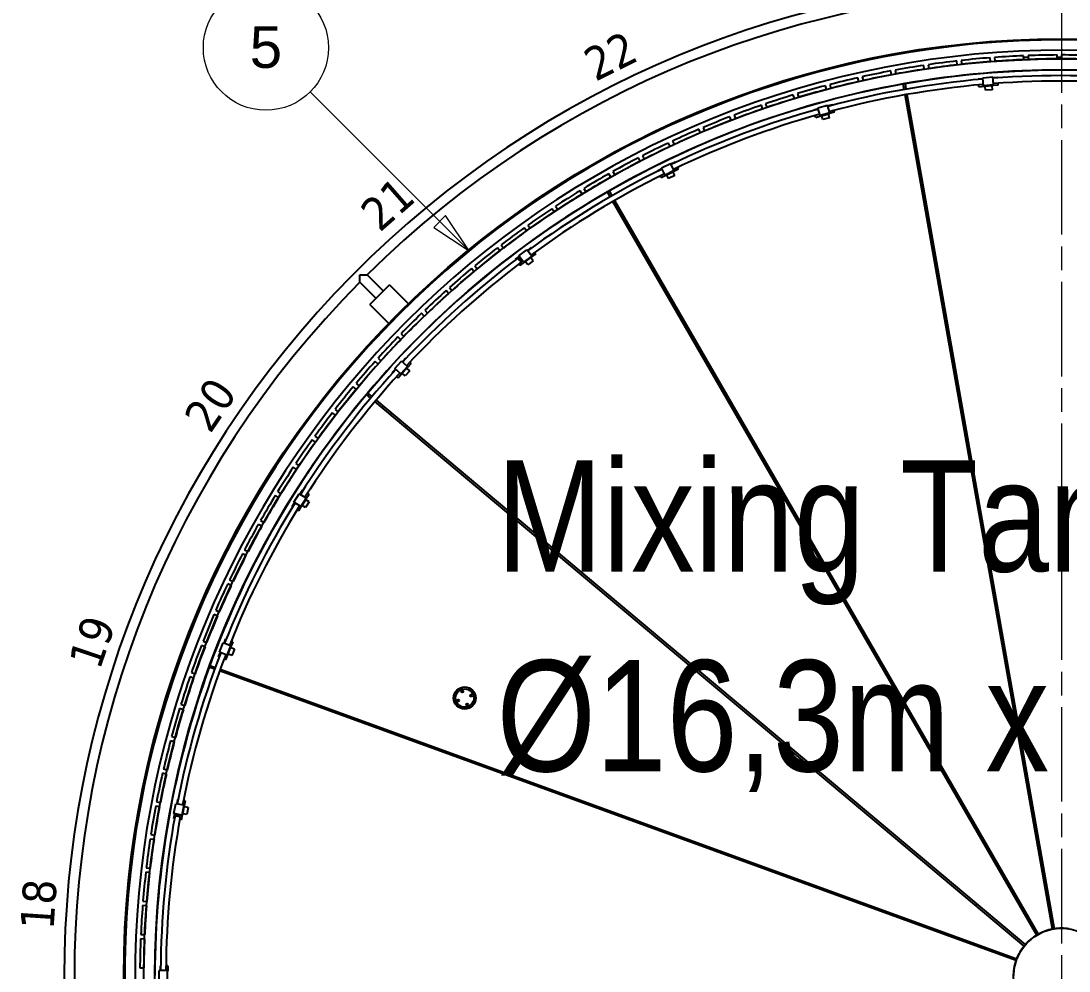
# Model space of a CAD drawing. Header units: millimetres. Extents: x 0 to 89100, y 0 to 63000.
# Drawn here: x 11164 to 20586, y 15849 to 24394 of the extents above; entities that cross this region are included whole.
import ezdxf

# ---------------------------------------------------------------- set-up
doc = ezdxf.new("R2010")
doc.units = ezdxf.units.MM
doc.header["$LTSCALE"] = 150
doc.linetypes.add('CHAIN', pattern=[0.3543, 0.2362, -0.0295, 0.0591, -0.0295])
doc.layers.add('4003-AREA-02.1_F-Foundation', color=7, linetype='Continuous', lineweight=25, true_color=0xadadad)
for name, color, linetype, lineweight in [('4003-AREA-02.1_T-Tank', 7, 'Continuous', 25), ('4003-AREA-02.1_T-Tank_Annotation', 7, 'Continuous', 25), ('Center Mark', 7, 'Continuous', 18), ('Symbol', 7, 'Continuous', 18), ('Visible', 7, 'Continuous', 25), ('Visible Narrow', 7, 'Continuous', 18)]:
    doc.layers.add(name, color=color, linetype=linetype, lineweight=lineweight)
doc.styles.add('Note Text', font='arial.ttf')
doc.styles.add('Text Style173', font='')
doc.styles.add('Text Style185', font='tahoma.ttf')
doc.styles.get('Text Style173').set_extended_font_data('Bahnschrift SemiLight Condensed')

# ---------------------------------------------------------------- blocks, each defined once
blk = doc.blocks.new('Balloon4')
at = {"layer": 'Symbol'}
for p, q in [((99.526, 150.603), (91.751, 158.379)), ((99.88, 150.957), (99.173, 150.25)), ((101.294, 148.835), (99.88, 150.957)), ((99.173, 150.25), (101.294, 148.835)), ((99.526, 150.603), (101.294, 148.835))]:
    blk.add_line(p, q, dxfattribs=at)
at = {"layer": 'Symbol', "flags": 128}
blk.add_lwpolyline([(99.173, 150.25), (101.294, 148.835), (99.88, 150.957), (99.173, 150.25)], dxfattribs=at)
at = {"layer": 'Symbol'}
blk.add_circle((89.109, 161.02), 3.75, dxfattribs=at)
blk.add_solid([(99.173, 150.25), (101.294, 148.835), (99.88, 150.957), (99.173, 150.25)], dxfattribs=at)
at = {"layer": 'Symbol', "insert": (89.109, 161.041), "char_height": 2.5, "attachment_point": 5, "style": 'Note Text'}
blk.add_mtext('5', dxfattribs=at)

msp = doc.modelspace()

# ---------------------------------------------------------------- linework, layer by layer
at = {"layer": '4003-AREA-02.1_F-Foundation'}
msp.add_circle((20518.6, 15802.58), 8430, dxfattribs=at)
at = {"layer": '4003-AREA-02.1_T-Tank'}
msp.add_circle((20518.6, 15802.58), 8150, dxfattribs=at)
at = {"layer": 'Center Mark', "linetype": 'CHAIN', "ltscale": 23.990969}
msp.add_line((20518.6, 24597.58), (20518.6, 7007.58), dxfattribs=at)
at = {"layer": 'Visible'}
for p, q in [((19581.37, 23999.17), (19577.48, 24033.96)), ((19617.23, 24038.41), (19621.12, 24003.62)), ((19879.61, 24027.8), (19876.99, 24062.7)), ((19916.87, 24065.7), (19919.5, 24030.8)), ((20178.7, 24045.58), (20177.34, 24080.55)), ((20217.99, 24064.67), (20177.96, 24064.67)), ((20217.31, 24082.1), (20218.67, 24047.13)), ((20478.24, 24052.49), (20478.15, 24087.49)), ((20518.21, 24064.67), (20478.21, 24064.67)), ((20518.15, 24087.58), (20518.24, 24052.58)), ((18988.98, 23909.54), (18982.57, 23943.95)), ((19021.9, 23951.27), (19028.3, 23916.86)), ((19284.36, 23959.74), (19279.21, 23994.36)), ((19318.77, 24000.24), (19323.92, 23965.63)), ((18695.62, 23848.65), (18687.97, 23882.81)), ((18727, 23891.55), (18734.65, 23857.4)), ((19770.18, 23871.92), (19811.04, 23875.27)), ((19770.57, 23867.12), (19770.18, 23871.92)), ((19812.04, 23875.35), (19811.04, 23875.27)), ((19811.38, 23883.32), (19901.08, 23890.67)), ((19817.34, 23810.56), (19811.38, 23883.32)), ((19907.04, 23817.91), (19901.08, 23890.67)), ((19902.73, 23882.78), (19901.74, 23882.7)), ((19943.59, 23886.13), (19902.73, 23882.78)), ((19943.99, 23881.32), (19943.59, 23886.13)), ((18404.66, 23777.15), (18395.77, 23811.01)), ((18434.46, 23821.16), (18443.35, 23787.31)), ((19104.32, 23777.3), (19095.49, 23827.37)), ((19111.25, 23830.15), (19120.08, 23780.08)), ((19775.89, 23802.15), (19774.51, 23818.97)), ((19775.89, 23802.15), (19822.74, 23805.99)), ((19907.04, 23817.91), (19817.34, 23810.56)), ((19822.33, 23810.97), (19822.74, 23805.99)), ((19831.7, 23806.72), (19822.74, 23805.99)), ((19825.32, 23811.22), (19825.48, 23809.22)), ((19831.46, 23809.71), (19825.48, 23809.22)), ((19893.25, 23814.78), (19831.46, 23809.71)), ((19831.7, 23806.72), (19893.5, 23811.79)), ((19831.7, 23806.72), (19831.95, 23803.73)), ((19834.73, 23769.85), (19831.95, 23803.73)), ((19896.52, 23774.91), (19834.73, 23769.85)), ((19893.25, 23814.78), (19899.23, 23815.27)), ((19893.5, 23811.79), (19902.47, 23812.52)), ((19893.74, 23808.8), (19893.5, 23811.79)), ((19896.52, 23774.91), (19893.74, 23808.8)), ((19899.07, 23817.26), (19899.23, 23815.27)), ((19902.06, 23817.51), (19902.47, 23812.52)), ((19949.31, 23816.36), (19902.47, 23812.52)), ((19949.31, 23816.36), (19947.93, 23833.18)), ((17858.02, 23648.76), (17869.34, 23615.64)), ((18116.49, 23695.13), (18106.38, 23728.64)), ((18144.67, 23740.2), (18154.78, 23706.69)), ((20435.74, 16226.47), (19112.71, 23729.73)), ((19128.47, 23732.51), (20451.5, 16229.25)), ((17831.49, 23602.71), (17820.17, 23635.82)), ((18290.62, 23594.27), (18330.16, 23605.12)), ((18291.9, 23589.62), (18290.62, 23594.27)), ((18329.01, 23613.1), (18415.8, 23636.91)), ((18348.32, 23542.7), (18329.01, 23613.1)), ((18331.12, 23605.38), (18330.16, 23605.12)), ((18435.11, 23566.51), (18348.32, 23542.7)), ((18422.14, 23560.88), (18362.35, 23544.47)), ((18363.15, 23541.58), (18422.94, 23557.99)), ((18435.11, 23566.51), (18415.8, 23636.91)), ((18418.88, 23629.46), (18417.92, 23629.2)), ((18458.42, 23640.31), (18418.88, 23629.46)), ((18422.14, 23560.88), (18427.93, 23562.47)), ((18422.94, 23557.99), (18431.62, 23560.37)), ((18423.73, 23555.09), (18422.94, 23557.99)), ((18432.73, 23522.3), (18423.73, 23555.09)), ((18427.4, 23564.4), (18427.93, 23562.47)), ((18430.29, 23565.19), (18431.62, 23560.37)), ((18476.94, 23572.8), (18431.62, 23560.37)), ((18459.69, 23635.66), (18458.42, 23640.31)), ((18476.94, 23572.8), (18472.47, 23589.08)), ((19135.12, 23602.66), (19150.81, 23605.78)), ((17550.03, 23499.99), (17537.51, 23532.68)), ((17574.87, 23546.98), (17587.38, 23514.29)), ((18309.14, 23526.76), (18304.68, 23543.04)), ((18309.14, 23526.76), (18354.47, 23539.2)), ((18353.14, 23544.02), (18354.47, 23539.2)), ((18363.15, 23541.58), (18354.47, 23539.2)), ((18356.04, 23544.82), (18356.57, 23542.89)), ((18362.35, 23544.47), (18356.57, 23542.89)), ((18363.15, 23541.58), (18363.94, 23538.69)), ((18372.94, 23505.9), (18363.94, 23538.69)), ((18432.73, 23522.3), (18372.94, 23505.9)), ((17272.48, 23387.12), (17258.79, 23419.33)), ((17295.6, 23434.98), (17309.3, 23402.77)), ((16999.22, 23264.25), (16984.37, 23295.94)), ((17020.59, 23312.92), (17035.44, 23281.23)), ((16750.19, 23180.95), (16766.18, 23149.82)), ((16730.6, 23131.54), (16714.61, 23162.67)), ((16922.19, 23073.36), (17003.08, 23112.82)), ((17035.08, 23047.21), (17003.08, 23112.82)), ((17007.48, 23106.07), (17006.58, 23105.63)), ((17044.33, 23124.04), (17007.48, 23106.07)), ((17046.45, 23119.71), (17044.33, 23124.04)), ((16466.98, 22989.16), (16449.87, 23019.69)), ((16484.76, 23039.25), (16501.87, 23008.72)), ((16887.94, 23047.76), (16924.8, 23065.74)), ((16890.06, 23043.43), (16887.94, 23047.76)), ((16918.63, 22984.85), (16911.23, 23000.02)), ((16918.63, 22984.85), (16960.87, 23005.45)), ((16954.19, 23007.75), (16922.19, 23073.36)), ((16925.69, 23066.17), (16924.8, 23065.74)), ((17035.08, 23047.21), (16954.19, 23007.75)), ((16958.68, 23009.94), (16960.87, 23005.45)), ((16968.96, 23009.4), (16960.87, 23005.45)), ((16961.38, 23011.26), (16962.26, 23009.46)), ((16967.65, 23012.09), (16962.26, 23009.46)), ((17023.37, 23039.27), (16967.65, 23012.09)), ((16968.96, 23009.4), (17024.69, 23036.58)), ((16968.96, 23009.4), (16970.28, 23006.7)), ((16985.18, 22976.14), (16970.28, 23006.7)), ((17040.91, 23003.32), (16985.18, 22976.14)), ((17023.37, 23039.27), (17028.77, 23041.9)), ((17024.69, 23036.58), (17032.78, 23040.52)), ((17026, 23033.88), (17024.69, 23036.58)), ((17040.91, 23003.32), (17026, 23033.88)), ((17027.89, 23043.7), (17028.77, 23041.9)), ((17030.59, 23045.02), (17032.78, 23040.52)), ((17075.02, 23061.13), (17032.78, 23040.52)), ((17075.02, 23061.13), (17067.62, 23076.3)), ((16208.7, 22837.3), (16190.49, 22867.19)), ((16224.65, 22888), (16242.86, 22858.11)), ((16462.1, 22812.65), (16436.68, 22856.69)), ((16450.53, 22864.69), (16475.96, 22820.65)), ((15956.1, 22676.16), (15936.82, 22705.37)), ((15970.2, 22727.41), (15989.48, 22698.2)), ((20295.76, 16172.56), (16486.25, 22770.82)), ((16500.11, 22778.82), (20309.62, 16180.56)), ((16542.8, 22672.89), (16557.18, 22679.98)), ((15709.53, 22505.96), (15689.19, 22534.45)), ((15721.75, 22557.69), (15742.08, 22529.2)), ((15469.29, 22326.92), (15447.94, 22354.65)), ((15479.63, 22379.05), (15500.98, 22351.32)), ((15639.47, 22282.74), (15711.66, 22336.48)), ((15755.25, 22277.92), (15711.66, 22336.48)), ((15717.24, 22330.66), (15716.44, 22330.06)), ((15750.13, 22355.14), (15717.24, 22330.66)), ((15753.01, 22351.27), (15750.13, 22355.14)), ((15610.55, 22251.25), (15643.44, 22275.73)), ((15613.43, 22247.38), (15610.55, 22251.25)), ((15661.03, 22222.87), (15631.88, 22261.39)), ((15634.09, 22258.49), (15634.54, 22259.54)), ((15634.09, 22258.49), (15646.45, 22242.13)), ((15634.09, 22258.49), (15634.09, 22258.48)), ((15666.59, 22227.08), (15637.48, 22265.62)), ((15639.68, 22262.71), (15638.54, 22262.57)), ((15683.05, 22224.18), (15639.47, 22282.74)), ((15639.68, 22262.71), (15652.04, 22246.35)), ((15639.68, 22262.71), (15639.68, 22262.71)), ((15644.24, 22276.33), (15643.44, 22275.73)), ((15755.25, 22277.92), (15683.05, 22224.18)), ((15745.21, 22267.95), (15695.48, 22230.94)), ((15697.27, 22228.53), (15747, 22265.55)), ((15769.09, 22235.87), (15719.36, 22198.85)), ((15745.21, 22267.95), (15750.02, 22271.54)), ((15747, 22265.55), (15754.22, 22270.92)), ((15748.79, 22263.14), (15747, 22265.55)), ((15769.09, 22235.87), (15748.79, 22263.14)), ((15748.83, 22273.14), (15750.02, 22271.54)), ((15751.24, 22274.93), (15754.22, 22270.92)), ((15791.93, 22298.98), (15754.22, 22270.92)), ((15791.93, 22298.98), (15781.85, 22312.52)), ((15235.72, 22139.27), (15213.37, 22166.21)), ((15244.15, 22191.75), (15266.5, 22164.81)), ((15652.34, 22195.1), (15642.27, 22208.64)), ((15652.34, 22195.1), (15690.05, 22223.16)), ((15658.83, 22225.78), (15659.95, 22225.92)), ((15664.4, 22229.99), (15663.96, 22228.94)), ((15687.06, 22227.17), (15690.05, 22223.16)), ((15689.47, 22228.96), (15690.66, 22227.35)), ((15697.27, 22228.53), (15690.05, 22223.16)), ((15695.48, 22230.94), (15690.66, 22227.35)), ((15697.27, 22228.53), (15699.06, 22226.12)), ((15719.36, 22198.85), (15699.06, 22226.12)), ((14420.52, 21965.73), (14276.35, 22109.89)), ((14355.46, 21900.67), (14211.3, 22044.84)), ((14299.6, 21844.81), (14476.38, 22021.59)), ((14653.81, 21844.16), (14476.38, 22021.59)), ((15009.11, 21943.26), (14985.8, 21969.37)), ((15015.64, 21996.01), (15038.95, 21969.91)), ((14299.6, 21844.81), (14477.03, 21667.38)), ((14789.77, 21739.16), (14765.52, 21764.4)), ((14794.38, 21792.11), (14818.62, 21766.87)), ((14580.66, 21580.31), (14605.81, 21555.96)), ((14577.98, 21527.23), (14552.84, 21551.57)), ((14374.03, 21307.74), (14348.02, 21331.16)), ((14374.79, 21360.89), (14400.8, 21337.47)), ((14525.1, 21268.52), (14586.12, 21334.68)), ((14639.78, 21285.19), (14586.12, 21334.68)), ((14592.68, 21329.99), (14592, 21329.25)), ((14620.47, 21360.13), (14592.68, 21329.99)), ((14624.01, 21356.86), (14620.47, 21360.13)), ((14671.93, 21312.67), (14640.07, 21278.12)), ((14671.93, 21312.67), (14659.52, 21324.12)), ((14502.51, 21232.22), (14530.31, 21262.36)), ((14506.05, 21228.95), (14502.51, 21232.22)), ((14578.77, 21219.03), (14525.1, 21268.52)), ((14530.99, 21263.09), (14530.31, 21262.36)), ((14553.97, 21184.76), (14585.83, 21219.31)), ((14639.78, 21285.19), (14578.77, 21219.03)), ((14582.16, 21222.7), (14585.83, 21219.31)), ((14584.19, 21224.91), (14585.66, 21223.55)), ((14589.73, 21227.96), (14585.66, 21223.55)), ((14591.94, 21225.93), (14585.83, 21219.31)), ((14631.76, 21273.54), (14589.73, 21227.96)), ((14591.94, 21225.93), (14633.97, 21271.51)), ((14591.94, 21225.93), (14594.14, 21223.9)), ((14619.13, 21200.85), (14594.14, 21223.9)), ((14661.17, 21246.42), (14619.13, 21200.85)), ((14631.76, 21273.54), (14635.83, 21277.95)), ((14633.97, 21271.51), (14640.07, 21278.12)), ((14636.17, 21269.47), (14633.97, 21271.51)), ((14634.36, 21279.31), (14635.83, 21277.95)), ((14661.17, 21246.42), (14636.17, 21269.47)), ((14636.39, 21281.51), (14640.07, 21278.12)), ((14177.01, 21134.13), (14203.85, 21111.67)), ((14553.97, 21184.76), (14541.56, 21196.21)), ((14178.19, 21080.99), (14151.34, 21103.45)), ((14309.16, 21002.49), (14270.2, 21035.17)), ((14280.49, 21047.43), (14319.44, 21014.74)), ((20182.66, 16074.03), (14346.16, 20971.44)), ((14356.44, 20983.7), (20192.94, 16086.29)), ((14410.74, 20917.25), (14419.68, 20930.63)), ((13990.7, 20847.29), (13963.06, 20868.76)), ((13987.6, 20900.35), (14015.24, 20878.88)), ((13806.8, 20659.84), (13835.2, 20639.39)), ((13811.83, 20606.92), (13783.43, 20627.38)), ((13641.8, 20360.23), (13612.68, 20379.63)), ((13634.85, 20412.92), (13663.98, 20393.52)), ((13694.33, 20173.35), (13672.59, 20138.59)), ((13698.42, 20170.8), (13694.33, 20173.35)), ((13480.85, 20107.52), (13451.03, 20125.85)), ((13471.99, 20159.93), (13501.8, 20141.59)), ((13617.56, 20065.68), (13665.28, 20141.99)), ((13727.17, 20103.28), (13665.28, 20141.99)), ((13672.59, 20138.59), (13672.06, 20137.74)), ((13727.17, 20103.28), (13679.45, 20026.97)), ((13721.44, 20090.35), (13688.57, 20037.78)), ((13691.11, 20036.19), (13723.99, 20088.76)), ((13721.44, 20090.35), (13724.63, 20095.43)), ((13755.36, 20069.14), (13722.48, 20016.57)), ((13722.93, 20096.49), (13724.63, 20095.43)), ((13723.99, 20088.76), (13728.76, 20096.39)), ((13726.53, 20087.16), (13723.99, 20088.76)), ((13724.52, 20099.04), (13728.76, 20096.39)), ((13755.36, 20069.14), (13726.53, 20087.16)), ((13753.68, 20136.23), (13728.76, 20096.39)), ((13753.68, 20136.23), (13739.37, 20145.18)), ((13602.07, 20025.83), (13623.81, 20060.59)), ((13606.15, 20023.28), (13602.07, 20025.83)), ((13679.45, 20026.97), (13617.56, 20065.68)), ((13624.34, 20061.44), (13623.81, 20060.59)), ((13661.42, 19988.71), (13647.1, 19997.66)), ((13661.42, 19988.71), (13686.34, 20028.56)), ((13682.1, 20031.21), (13686.34, 20028.56)), ((13683.69, 20033.75), (13685.39, 20032.69)), ((13688.57, 20037.78), (13685.39, 20032.69)), ((13691.11, 20036.19), (13686.34, 20028.56)), ((13691.11, 20036.19), (13693.65, 20034.6)), ((13722.48, 20016.57), (13693.65, 20034.6)), ((13318.42, 19901.18), (13348.87, 19883.94)), ((13329.17, 19849.13), (13298.71, 19866.37)), ((13186.98, 19585.41), (13155.91, 19601.53)), ((13174.34, 19637.03), (13205.4, 19620.91)), ((13054.45, 19316.69), (13022.82, 19331.68)), ((13039.95, 19367.83), (13071.58, 19352.84)), ((12931.78, 19043.34), (12899.62, 19057.17)), ((12915.42, 19093.92), (12947.58, 19080.09)), ((12819.1, 18765.72), (12786.47, 18778.37)), ((12800.93, 18815.67), (12833.56, 18803.02)), ((12948.14, 18715.74), (12980.93, 18799.56)), ((13048.91, 18772.96), (12980.93, 18799.56)), ((12988.74, 18797.57), (12988.38, 18796.64)), ((13003.68, 18835.76), (12988.74, 18797.57)), ((13008.16, 18834), (13003.68, 18835.76)), ((13048.91, 18772.96), (13016.12, 18689.15)), ((13045.67, 18759.2), (13023.08, 18701.46)), ((13025.88, 18700.36), (13048.46, 18758.1)), ((13045.67, 18759.2), (13047.86, 18764.78)), ((13045.99, 18765.51), (13047.86, 18764.78)), ((13047.09, 18768.31), (13051.74, 18766.48)), ((13048.46, 18758.1), (13051.74, 18766.48)), ((13051.26, 18757.01), (13048.46, 18758.1)), ((13082.92, 18744.62), (13051.26, 18757.01)), ((13068.87, 18810.25), (13051.74, 18766.48)), ((13068.87, 18810.25), (13053.15, 18816.4)), ((12940.29, 18673.71), (12955.22, 18711.9)), ((12944.77, 18671.96), (12940.29, 18673.71)), ((13016.12, 18689.15), (12948.14, 18715.74)), ((12955.59, 18712.83), (12955.22, 18711.9)), ((13005.48, 18648.21), (12989.76, 18654.36)), ((13005.48, 18648.21), (13022.6, 18691.98)), ((13017.94, 18693.8), (13022.6, 18691.98)), ((13019.04, 18696.6), (13020.9, 18695.87)), ((13023.08, 18701.46), (13020.9, 18695.87)), ((13025.88, 18700.36), (13022.6, 18691.98)), ((13025.88, 18700.36), (13028.67, 18699.27)), ((13060.33, 18686.88), (13028.67, 18699.27)), ((13082.92, 18744.62), (13060.33, 18686.88)), ((12905.16, 18565.14), (12857.38, 18582.53)), ((12862.85, 18597.56), (12910.63, 18580.17)), ((12956.02, 18563.65), (20115.55, 15957.8)), ((12716.59, 18484.19), (12683.51, 18495.65)), ((12696.61, 18533.44), (12729.68, 18521.99)), ((20110.08, 15942.76), (12950.55, 18548.62)), ((13071.77, 18504.5), (13076.91, 18519.65)), ((12624.36, 18199.12), (12590.89, 18209.37)), ((12602.61, 18247.62), (12636.07, 18237.37)), ((12542.55, 17910.9), (12508.73, 17919.92)), ((12519.04, 17958.57), (12552.86, 17949.54)), ((12471.25, 17619.89), (12437.13, 17627.68)), ((12446.03, 17666.68), (12480.16, 17658.88)), ((12383.67, 17372.32), (12418.05, 17365.77)), ((12539.95, 17265.28), (12556.67, 17353.71)), ((12628.4, 17340.15), (12556.67, 17353.71)), ((12564.71, 17353.21), (12564.53, 17352.23)), ((12572.33, 17393.5), (12564.71, 17353.21)), ((12577.06, 17392.6), (12572.33, 17393.5)), ((12628.4, 17340.15), (12611.68, 17251.72)), ((12641.11, 17380.49), (12624.53, 17383.63)), ((12627.47, 17335.24), (12632.38, 17334.31)), ((12641.11, 17380.49), (12632.38, 17334.31)), ((12410.57, 17326.48), (12376.19, 17333.03)), ((12611.68, 17251.72), (12539.95, 17265.28)), ((12540.01, 17222.53), (12547.62, 17262.81)), ((12547.81, 17263.79), (12547.62, 17262.81)), ((12596.65, 17237.47), (12549.13, 17246.08)), ((12597.9, 17244.33), (12550.38, 17252.98)), ((12552.72, 17245.43), (12552.33, 17246.51)), ((12552.72, 17245.43), (12572.89, 17241.77)), ((12552.72, 17245.43), (12552.72, 17245.42)), ((12553.97, 17252.32), (12553.23, 17251.45)), ((12553.97, 17252.33), (12553.97, 17252.32)), ((12553.97, 17252.32), (12574.14, 17248.66)), ((12594.32, 17244.99), (12594.7, 17243.92)), ((12608.79, 17209.52), (12617.52, 17255.7)), ((12612.61, 17256.63), (12617.52, 17255.7)), ((12613.16, 17259.58), (12615.13, 17259.21)), ((12616.24, 17265.1), (12615.13, 17259.21)), ((12627.76, 17326.02), (12616.24, 17265.1)), ((12619.19, 17264.55), (12617.52, 17255.7)), ((12619.19, 17264.55), (12630.71, 17325.47)), ((12619.19, 17264.55), (12622.14, 17263.99)), ((12655.55, 17257.67), (12622.14, 17263.99)), ((12626.91, 17332.29), (12628.88, 17331.92)), ((12627.76, 17326.02), (12628.88, 17331.92)), ((12630.71, 17325.47), (12632.38, 17334.31)), ((12633.66, 17324.91), (12630.71, 17325.47)), ((12667.06, 17318.59), (12633.66, 17324.91)), ((12667.06, 17318.59), (12655.55, 17257.67)), ((12544.74, 17221.63), (12540.01, 17222.53)), ((12608.79, 17209.52), (12592.2, 17212.66)), ((12593.07, 17238.12), (12593.8, 17238.98)), ((12332.04, 17075.9), (12366.63, 17070.6)), ((12360.58, 17031.06), (12325.98, 17036.36)), ((12291.2, 16777.8), (12325.97, 16773.76)), ((12321.35, 16734.03), (12286.59, 16738.06)), ((12292.94, 16435.76), (12258.05, 16438.53)), ((12261.21, 16478.41), (12296.11, 16475.64)), ((12275.37, 16136.66), (12240.4, 16138.17)), ((12242.12, 16178.13), (12277.09, 16176.63)), ((12233.94, 15877.35), (12268.94, 15877.12)), ((12407.07, 15764.35), (12407.14, 15854.35)), ((12480.14, 15854.29), (12407.14, 15854.35)), ((12415.15, 15855.34), (12415.14, 15854.34)), ((12415.18, 15896.34), (12415.15, 15855.34)), ((12420, 15896.34), (12415.18, 15896.34)), ((12485.18, 15896.28), (12468.3, 15896.3)), ((12480.14, 15854.29), (12480.07, 15764.29)), ((12480.14, 15849.29), (12485.14, 15849.28)), ((12485.18, 15896.28), (12485.14, 15849.28))]:
    msp.add_line(p, q, dxfattribs=at)
for centre, radius in [((20518.6, 15802.58), 8250), ((15153.13, 18304.54), 100), ((15153.13, 18304.54), 82.5), ((15131.76, 18363.28), 9), ((15131.76, 18363.28), 8.75), ((15094.4, 18283.17), 9), ((15094.4, 18283.17), 8.75), ((15211.86, 18325.92), 9), ((15211.86, 18325.92), 8.75), ((15174.51, 18245.81), 9), ((15174.51, 18245.81), 8.75), ((20518.6, 15802.58), 431.86)]:
    msp.add_circle(centre, radius, dxfattribs=at)
for centre, radius, start, end in [((20518.6, 15802.58), 8966, 45.965085, 314.034915), ((20518.6, 15802.58), 8874, 45.970075, 134.702996), ((20518.6, 15802.58), 8420, 17.272232, 276.750813), ((20518.6, 15802.58), 8326.9, 17.471529, 276.329235), ((20518.6, 15802.58), 8285, 96.522544, 98.326844), ((20518.6, 15802.58), 8285, 94.441619, 96.245919), ((20518.6, 15802.58), 8250, 94.442206, 96.245333), ((20518.6, 15802.58), 8285, 92.360694, 94.164995), ((20518.6, 15802.58), 8250, 92.361281, 94.164408), ((20518.6, 15802.58), 8285, 90.279769, 92.08407), ((20518.6, 15802.58), 8250, 90.280356, 92.083483), ((20518.6, 15802.58), 8285, 88.198844, 90.003145), ((20518.6, 15802.58), 8250, 88.199431, 90.002558), ((20518.6, 15802.58), 8285, 100.684394, 102.488694), ((20518.6, 15802.58), 8285, 98.603469, 100.407769), ((20518.6, 15802.58), 8250, 98.604055, 100.407182), ((20518.6, 15802.58), 8150, 80.056241, 99.943759), ((20518.6, 15802.58), 8250, 96.523131, 98.326257), ((20518.6, 15802.58), 8099.15, 95.002245, 105.024096), ((20518.6, 15802.58), 8285, 102.765318, 104.569619), ((20518.6, 15802.58), 8250, 102.765905, 104.569032), ((20518.6, 15802.58), 8250, 100.68498, 102.488107), ((20518.6, 15802.58), 8099.15, 84.488702, 94.365555), ((20518.6, 15802.58), 8050.85, 84.488702, 94.363645), ((20518.6, 15802.58), 8150, 100.056241, 119.943759), ((20518.6, 15802.58), 8285, 104.846243, 106.650544), ((20518.6, 15802.58), 8250, 104.84683, 106.649957), ((20518.6, 15802.58), 8050.85, 95.004155, 105.022186), ((20518.6, 15802.58), 8150, 99.943759, 100.056241), ((20518.6, 15802.58), 8285, 106.927168, 108.731469), ((20518.6, 15802.58), 8250, 106.927755, 108.730882), ((20518.6, 15802.58), 8099.15, 105.660786, 115.682637), ((20518.6, 15802.58), 8050.85, 105.662696, 115.680727), ((20518.6, 15802.58), 8285, 109.008093, 110.812393), ((20518.6, 15802.58), 8250, 109.00868, 110.811807), ((20518.6, 15802.58), 7870, 99.941758, 100.058242), ((20518.6, 15802.58), 8285, 111.089018, 112.893318), ((20518.6, 15802.58), 8250, 111.089605, 112.892731), ((20518.6, 15802.58), 8285, 113.169943, 114.974243), ((20518.6, 15802.58), 8250, 113.170529, 114.973656), ((20518.6, 15802.58), 7695, 99.940433, 100.059567), ((20518.6, 15802.58), 8285, 115.250868, 117.055168), ((20518.6, 15802.58), 8250, 115.251454, 117.054581), ((20518.6, 15802.58), 8285, 117.331792, 119.136093), ((20518.6, 15802.58), 8250, 117.332379, 119.135506), ((20518.6, 15802.58), 8099.15, 116.319327, 126.341178), ((20518.6, 15802.58), 8050.85, 116.321237, 126.339268), ((20518.6, 15802.58), 8285, 119.412717, 121.217018), ((20518.6, 15802.58), 8250, 119.413304, 121.216431), ((20518.6, 15802.58), 8150, 120.056241, 139.943759), ((20518.6, 15802.58), 8285, 121.493642, 123.297943), ((20518.6, 15802.58), 8250, 121.494229, 123.297356), ((20518.6, 15802.58), 8150, 119.943759, 120.056241), ((20518.6, 15802.58), 8285, 123.574567, 125.378867), ((20518.6, 15802.58), 8250, 123.575154, 125.378281), ((20518.6, 15802.58), 7870, 119.941758, 120.058242), ((20518.6, 15802.58), 8285, 125.655492, 127.459792), ((20518.6, 15802.58), 8250, 125.656079, 127.459205), ((20518.6, 15802.58), 7695, 119.940433, 120.059567), ((20518.6, 15802.58), 8285, 127.736417, 129.540717), ((20518.6, 15802.58), 8099.15, 127.111086, 136.999719), ((20518.6, 15802.58), 8250, 127.737003, 129.54013), ((15639.15, 22257.6), 5, 96.966532, 157.205971), ((20518.6, 15802.58), 8099.15, 126.977868, 127.061418), ((20518.6, 15802.58), 8050.85, 127.111086, 136.997809), ((20518.6, 15802.58), 8285, 129.817342, 131.621642), ((15659.35, 22230.88), 5, 276.966532, 337.205971), ((20518.6, 15802.58), 8050.85, 126.979778, 127.061418), ((20518.6, 15802.58), 8250, 129.817928, 131.621055), ((20518.6, 15802.58), 8874, 135.297004, 224.702996), ((20518.6, 15802.58), 8285, 131.898266, 133.702567), ((20518.6, 15802.58), 8250, 131.898853, 133.70198), ((20518.6, 15802.58), 8285, 133.979191, 135.783492), ((20518.6, 15802.58), 8250, 133.979778, 135.782905), ((20518.6, 15802.58), 8285, 136.060116, 137.864416), ((20518.6, 15802.58), 8250, 136.060703, 137.86383), ((20518.6, 15802.58), 8285, 138.141041, 139.945341), ((20518.6, 15802.58), 8250, 138.141628, 139.944755), ((20518.6, 15802.58), 8099.15, 137.636409, 147.65826), ((20518.6, 15802.58), 8050.85, 137.638319, 147.65635), ((20518.6, 15802.58), 8150, 140.056241, 159.943759), ((20518.6, 15802.58), 8285, 140.221966, 142.026266), ((20518.6, 15802.58), 8250, 140.222553, 142.025679), ((20518.6, 15802.58), 8150, 139.943759, 140.056241), ((20518.6, 15802.58), 8285, 142.302891, 144.107191), ((20518.6, 15802.58), 8250, 142.303477, 144.106604), ((20518.6, 15802.58), 7870, 139.941758, 140.058242), ((20518.6, 15802.58), 7695, 139.940433, 140.059567), ((20518.6, 15802.58), 8285, 144.383815, 146.188116), ((20518.6, 15802.58), 8250, 144.384402, 146.187529), ((20518.6, 15802.58), 8285, 146.46474, 148.269041), ((20518.6, 15802.58), 8250, 146.465327, 148.268454), ((20518.6, 15802.58), 8285, 148.545665, 150.349966), ((20518.6, 15802.58), 8250, 148.546252, 150.349379), ((20518.6, 15802.58), 8099.15, 148.29495, 158.316801), ((20518.6, 15802.58), 8050.85, 148.29686, 158.314891), ((20518.6, 15802.58), 8285, 150.62659, 152.43089), ((20518.6, 15802.58), 8250, 150.627177, 152.430304), ((20518.6, 15802.58), 8285, 152.707515, 154.511815), ((20518.6, 15802.58), 8250, 152.708102, 154.511229), ((20518.6, 15802.58), 8285, 154.78844, 156.59274), ((20518.6, 15802.58), 8250, 154.789027, 156.592153), ((20518.6, 15802.58), 8285, 156.869365, 158.673665), ((20518.6, 15802.58), 8250, 156.869951, 158.673078), ((20518.6, 15802.58), 8285, 158.950289, 160.75459), ((20518.6, 15802.58), 8250, 158.950876, 160.754003), ((20518.6, 15802.58), 8099.15, 158.953491, 168.975342), ((20518.6, 15802.58), 8050.85, 158.9554, 168.973432), ((20518.6, 15802.58), 8150, 160.056241, 179.943759), ((20518.6, 15802.58), 8150, 159.943759, 160.056241), ((20518.6, 15802.58), 8285, 161.031214, 162.835515), ((20518.6, 15802.58), 8250, 161.031801, 162.834928), ((20518.6, 15802.58), 7870, 159.941758, 160.058242), ((20518.6, 15802.58), 7695, 159.940433, 160.059567), ((15125.77, 18379.72), 7, 38.600841, 181.399159), ((15077.96, 18277.18), 7, 128.600841, 271.399159), ((15228.31, 18331.91), 7, 308.600841, 91.399159), ((20518.6, 15802.58), 8285, 163.112139, 164.91644), ((20518.6, 15802.58), 8250, 163.112726, 164.915853), ((15180.49, 18229.37), 7, 218.600841, 1.399159), ((20518.6, 15802.58), 8285, 165.193064, 166.997364), ((20518.6, 15802.58), 8250, 165.193651, 166.996778), ((20518.6, 15802.58), 8285, 167.273989, 169.078289), ((20518.6, 15802.58), 8250, 167.274576, 169.077703), ((20518.6, 15802.58), 8285, 169.354914, 171.159214), ((20518.6, 15802.58), 8250, 169.355501, 171.158627), ((20518.6, 15802.58), 8099.15, 169.73347, 179.633883), ((20518.6, 15802.58), 8099.15, 169.612031, 169.683801), ((12557.04, 17248.21), 5, 139.588916, 199.828355), ((12590, 17242.22), 5, 319.588916, 19.828355), ((20518.6, 15802.58), 8050.85, 169.613941, 169.683801), ((20518.6, 15802.58), 8050.85, 169.73347, 179.631973), ((20518.6, 15802.58), 8285, 171.435839, 173.240139), ((20518.6, 15802.58), 8250, 171.436425, 173.239552), ((20518.6, 15802.58), 1000, 99.541629, 100.458371), ((20518.6, 15802.58), 8285, 173.516763, 175.321064), ((20518.6, 15802.58), 8250, 173.51735, 175.320477), ((20518.6, 15802.58), 1000, 119.541629, 120.458371), ((20518.6, 15802.58), 8285, 175.597688, 177.401989), ((20518.6, 15802.58), 8250, 175.598275, 177.401402), ((20518.6, 15802.58), 1000, 139.541629, 140.458371), ((20518.6, 15802.58), 431.91, 101.06132, 118.93868), ((20518.6, 15802.58), 431.91, 81.06132, 98.93868), ((20518.6, 15802.58), 8285, 177.678613, 179.482914), ((20518.6, 15802.58), 8250, 177.6792, 179.482327), ((20518.6, 15802.58), 1000, 159.541629, 160.458371), ((20518.6, 15802.58), 431.91, 121.06132, 138.93868), ((20518.6, 15802.58), 431.91, 141.06132, 158.93868), ((20518.6, 15802.58), 431.91, 161.06132, 178.93868)]:
    msp.add_arc(centre, radius, start, end, dxfattribs=at)
for points, knots in [([(14211.3, 22044.84), (14211.3, 22044.84), (14211.29, 22045.69), (14211.29, 22049.11), (14211.28, 22051.83), (14211.26, 22059.56), (14211.25, 22064.99), (14211.23, 22076.62), (14211.23, 22082.91), (14211.22, 22096.05), (14211.21, 22103.01), (14211.21, 22109.95), (14211.21, 22109.96), (14211.21, 22109.98)], [-8.8260277, -8.8260277, -8.8260277, -8.8260277, -7.5261885, -7.5261885, -6.0399076, -6.0399076, -4.0540411, -4.0540411, -2.0761884, -2.0761884, 0, 0, 0.0042895, 0.0042895, 0.0042895, 0.0042895]), ([(14211.21, 22109.98), (14211.23, 22109.98), (14211.24, 22109.98), (14218.19, 22109.98), (14225.16, 22109.97), (14238.32, 22109.96), (14244.62, 22109.96), (14256.25, 22109.94), (14261.67, 22109.93), (14269.38, 22109.91), (14272.1, 22109.9), (14275.5, 22109.89), (14276.35, 22109.89), (14276.35, 22109.89)], [-20.7358767, -20.7358767, -20.7358767, -20.7358767, -20.7306382, -20.7306382, -18.1911007, -18.1911007, -15.7722025, -15.7722025, -13.3491275, -13.3491275, -11.5350859, -11.5350859, -9.9519302, -9.9519302, -9.9519302, -9.9519302])]:
    msp.add_open_spline(points, degree=3, knots=knots, dxfattribs=at)
at = {"layer": 'Visible Narrow'}
for p, q in [((19831.47, 23809.56), (19831.69, 23806.87)), ((19893.49, 23811.94), (19893.27, 23814.63)), ((18422.9, 23558.13), (18422.18, 23560.73)), ((18362.39, 23544.33), (18363.11, 23541.73)), ((16967.71, 23011.96), (16968.9, 23009.53)), ((17024.62, 23036.71), (17023.44, 23039.14)), ((15634.69, 22259.33), (15659.8, 22226.12)), ((15638.7, 22262.36), (15663.8, 22229.15)), ((15746.91, 22265.67), (15745.3, 22267.83)), ((15695.56, 22230.82), (15697.18, 22228.65)), ((14589.84, 21227.86), (14591.82, 21226.03)), ((14633.86, 21271.61), (14631.87, 21273.44)), ((13723.86, 20088.83), (13721.57, 20090.27)), ((13688.69, 20037.7), (13690.98, 20036.27)), ((13048.32, 18758.16), (13045.81, 18759.14)), ((13023.22, 18701.4), (13025.74, 18700.42)), ((12552.59, 17246.46), (12593.55, 17239.03)), ((12553.48, 17251.4), (12594.44, 17243.96)), ((12616.39, 17265.08), (12619.04, 17264.57)), ((12630.56, 17325.5), (12627.91, 17326))]:
    msp.add_line(p, q, dxfattribs=at)

# ---------------------------------------------------------------- block references
at = {"layer": 'Symbol', "xscale": 150, "yscale": 150, "zscale": 150}
msp.add_blockref('Balloon4', (0, 0), dxfattribs=at)

# ---------------------------------------------------------------- texts
at = {"layer": '4003-AREA-02.1_T-Tank_Annotation', "char_height": 1000, "attachment_point": 7, "style": 'Text Style173'}
for s, insert in [('Mixing Tank 1 - 1197m³', (15440.17, 19139.95)), ('Ø16,3m x h6,0m', (15440.17, 17459.16))]:
    msp.add_mtext(s, dxfattribs=dict(at, insert=insert))
at = {"layer": 'Symbol', "color": 7, "char_height": 300, "attachment_point": 7, "style": 'Text Style185'}
for s, insert, rotation in [('22', (16327.41, 23845.15), 26.239338), ('21', (14388.36, 22486.08), 41.241851), ('20', (12869.84, 20669.63), 56.244364), ('19', (11877.8, 18545.92), 71.246877), ('18', (11463.03, 16215.59), 86.24939)]:
    msp.add_mtext(s, dxfattribs=dict(at, insert=insert, rotation=rotation))

doc.saveas('drawing.dxf')
